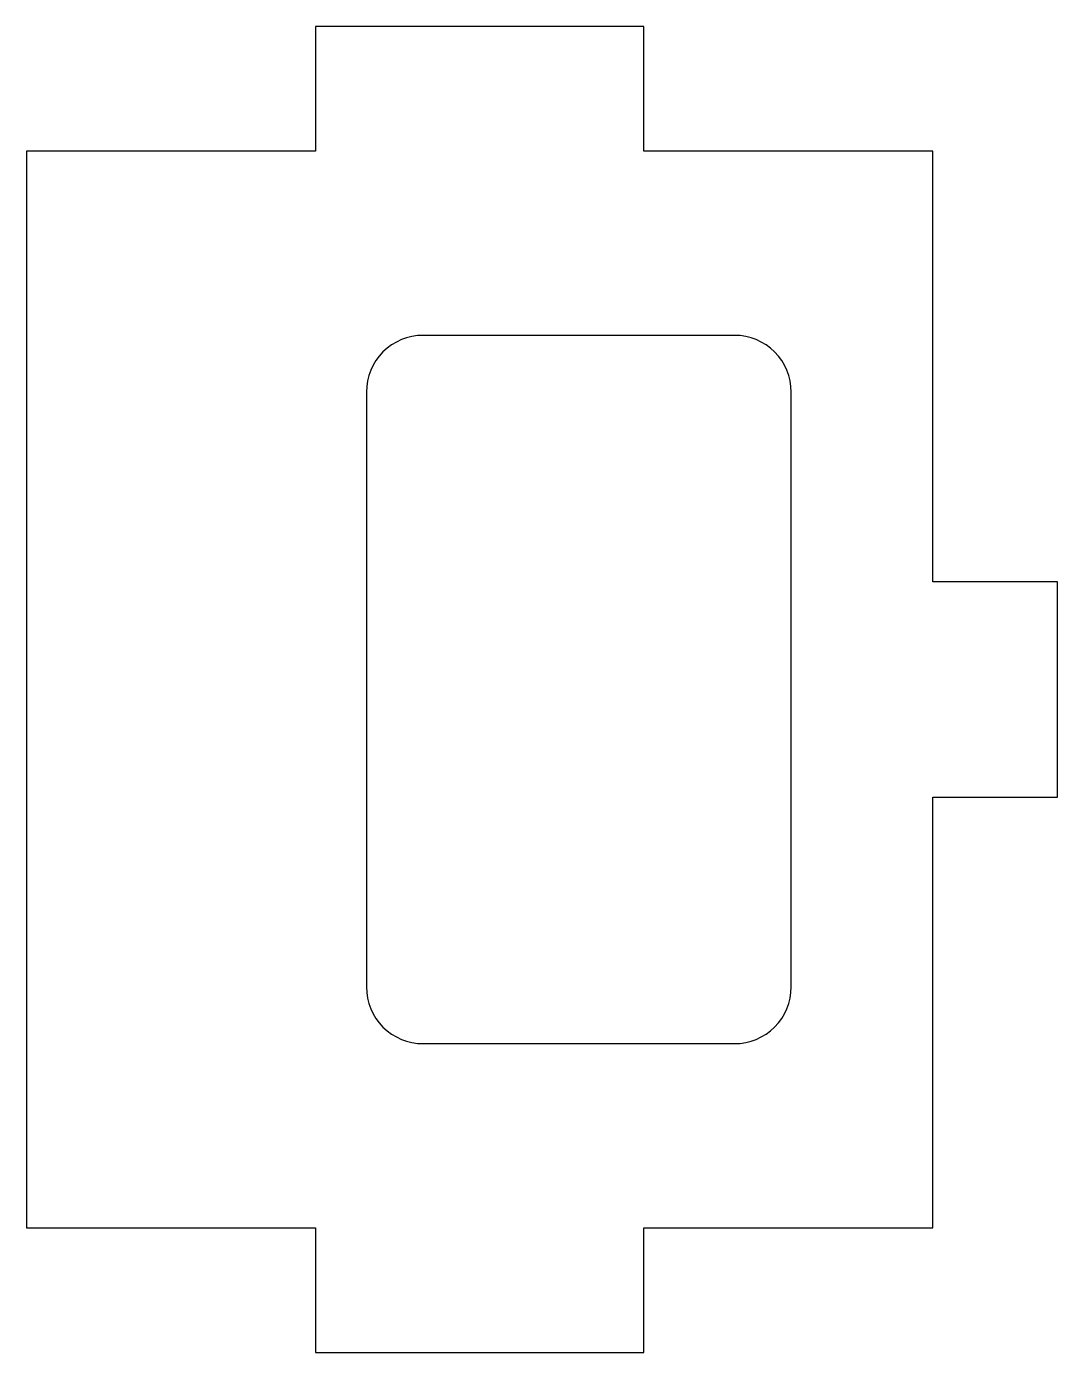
# Model space of a CAD drawing. Header units: inches. Extents: x -8.1 to -6.28, y -4 to -1.66.
import ezdxf

# ---------------------------------------------------------------- set-up
doc = ezdxf.new("R2010")
doc.units = ezdxf.units.IN
doc.layers.get('0').update_dxf_attribs({"linetype": 'CONTINUOUS'})

msp = doc.modelspace()

# ---------------------------------------------------------------- linework, layer by layer
msp.add_lwpolyline([(-6.5, -2.64), (-6.5, -1.88), (-7.01, -1.88), (-7.01, -1.66), (-7.59, -1.66), (-7.59, -1.88), (-8.1, -1.88), (-8.1, -3.78), (-7.59, -3.78), (-7.59, -4), (-7.01, -4), (-7.01, -3.78), (-6.5, -3.78), (-6.5, -3.02), (-6.28, -3.02), (-6.28, -2.64)], close=True)
msp.add_lwpolyline([(-7.4, -2.205, 0.414214), (-7.5, -2.305), (-7.5, -3.355, 0.414214), (-7.4, -3.455), (-6.85, -3.455, 0.414214), (-6.75, -3.355), (-6.75, -2.305, 0.414214), (-6.85, -2.205)], format="xyb", close=True)

doc.saveas('drawing.dxf')
